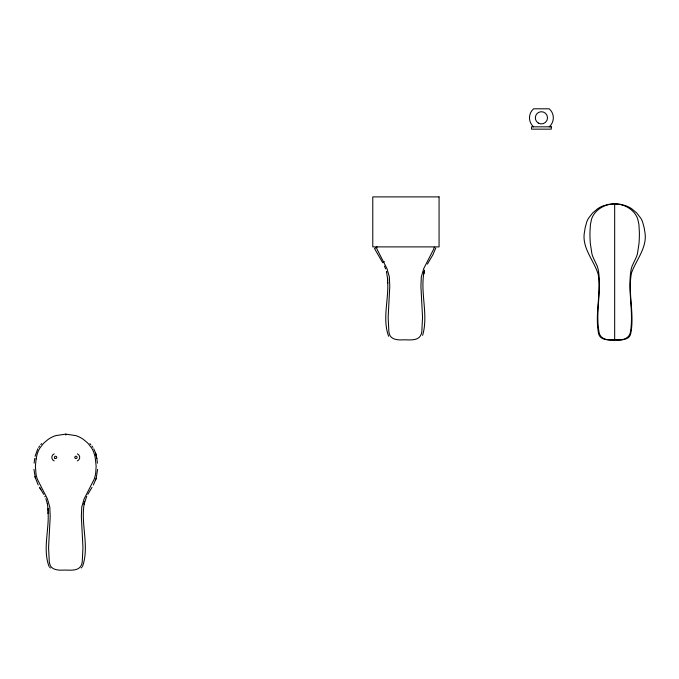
<?xml version="1.0" encoding="UTF-8"?>
<svg xmlns="http://www.w3.org/2000/svg" width="679" height="679" viewBox="0 0 679 679"><rect width="100%" height="100%" fill="white"/><g stroke="black" fill="none" stroke-linecap="round" stroke-linejoin="round"><path stroke-width="1.02" d="M97.581 469.35L96.18 478.313L93.337 485.027M34.12 463.171L34.705 458.452M36.114 458.936L35.401 466.371L36.046 474.324A32.821 32.821 0 0 0 37.472 479.484L47.437 498.946L49.796 507.162L50.204 516.549L48.574 547.614L49.295 561.949A21.329 21.329 0 0 0 49.652 563.621C50.628 569.486 57.367 570.343 62.239 570.156C68.587 569.613 78.798 572.278 81.624 564.504A18.715 18.715 0 0 0 82.235 561.949L82.965 547.614L81.344 516.549L81.752 507.162L84.111 498.946L94.067 479.484A33.135 33.135 0 0 0 95.671 473.297L96.146 466.371L95.332 458.393A41.623 41.623 0 0 0 94.559 454.828L93.643 452.027A23.417 23.417 0 0 0 91.64 448.047L88.643 444.108A33.975 33.975 0 0 0 86.912 442.318L83.203 439.271A27.958 27.958 0 0 0 75.785 435.612L65.77 434.127L55.754 435.612A27.958 27.958 0 0 0 48.336 439.271L44.627 442.318A33.975 33.975 0 0 0 42.904 444.108L39.9 448.047A23.417 23.417 0 0 0 37.905 452.027L36.989 454.837A43.736 43.736 0 0 0 36.123 458.936M424.044 271.973L423.611 273.917L424.596 270.115M35.096 456.296L37.769 448.811M424.205 271.303C419.775 292.369 428.729 314.581 422.618 335.35M435.748 248.056L432.905 254.769L427.388 264.106M95.527 480.265L96.18 478.313M86.768 496.256L84.043 504.174L84.629 501.56C79.893 522.864 89.951 545.814 82.499 566.524M92.013 487.369L87.812 494.363M38.644 447.376L39.594 446.027M40.774 444.575L41.657 443.608M81.166 567.975L81.87 567.313M377.21 247.02L374.528 248.565L382.667 262.671L384.458 261.636M614.665 203.87L608.605 204.387L603.444 205.779A27.89 27.89 0 0 0 597.843 208.606L592.631 212.96L588.532 218.222A23.417 23.417 0 0 0 586.8 221.77L585.205 227.609A59.217 59.217 0 0 0 584.687 230.928C580.969 247.275 593.828 259.853 598.216 274.358C601.127 293.803 594.948 313.596 598.471 333.049C599.863 341.181 609.861 339.789 615.921 339.933C621.964 340.663 629.722 338.728 630.536 331.556C633.753 311.041 627.489 290.154 631.114 269.639A23.773 17.145 -90 0 1 632.208 265.862L636.062 257.714A23.366 16.856 -90 0 0 637.437 253.785L638.998 243.523A88.185 63.614 -90 0 0 639.372 232.303L638.922 224.477L637.81 219.3A17.739 12.799 90 0 0 636.613 216.372C633.473 210.269 627.252 206.187 620.691 204.583A49.278 35.546 -90 0 0 608.69 204.574C602.112 206.153 595.873 210.269 592.725 216.372A17.739 12.799 90 0 0 591.528 219.3L590.416 224.477L589.958 232.303A88.185 63.614 -90 0 0 590.34 243.523L591.901 253.785A23.366 16.856 -90 0 0 593.276 257.714L597.13 265.862A23.773 17.145 -90 0 1 598.224 269.648C602.052 290.637 595.033 312.145 599.217 333.049C600.923 339.95 608.893 340.306 614.665 339.933C620.436 339.933 629.671 340.68 630.859 333.049C634.602 313.129 627.642 292.759 631.487 272.933C636.469 259.166 648.156 246.689 644.651 230.928A59.217 59.217 0 0 0 644.133 227.609L642.538 221.77A23.417 23.417 0 0 0 640.806 218.222L636.707 212.96L631.495 208.606A27.89 27.89 0 0 0 625.894 205.779L620.733 204.387L614.665 203.87L614.665 339.933M49.677 567.313L50.382 567.984M89.891 443.608L90.774 444.575M92.913 447.393L91.954 446.035M40.85 489.567L39.543 487.378M39.509 487.327L43.762 494.405M388.626 336.275C382.235 319.223 388.677 300.16 387.701 282.405L387.692 283.168L387.573 278.271L387.675 281.038M49.058 566.532C42.667 549.481 49.109 530.418 48.124 512.662L48.116 513.426L48.005 508.529L48.099 511.295M93.787 448.827L95.663 453.249L96.834 458.495M44.797 496.315L45.035 496.782M38.211 485.027L34.909 476.573M384.373 266.058L385.706 268.943M45.883 498.649L47.53 504.268L47.369 503.563L48.031 509.284M95.561 452.986L96.443 456.339M35.393 478.415L33.958 469.308M386.665 272.058L386.504 271.396L387.607 279.027M96.002 454.48L96.384 456.008M96.791 458.121L97.428 463.222M65.77 434.127L65.77 435.018M549.209 126.829A11.916 11.916 0 0 0 549.209 108.801L533.601 108.801A11.916 11.916 0 0 0 533.601 126.829M77.338 453.869A3.777 3.777 0 0 1 77.338 460.897M54.201 460.897A3.777 3.777 0 0 1 54.201 453.869M376.361 247.156A32.821 32.821 0 0 0 377.04 249.227L387.005 268.689L389.364 276.905L389.771 286.292L388.15 317.348L388.872 331.692A21.329 21.329 0 0 0 389.228 333.364C390.204 339.228 396.935 340.086 401.815 339.899C408.164 339.356 418.366 342.021 421.201 334.246A18.715 18.715 0 0 0 421.812 331.692L422.542 317.348L420.912 286.292L421.32 276.905L423.679 268.689L433.643 249.227A33.135 33.135 0 0 0 434.322 247.156M551.289 126.829L531.521 126.829L531.521 129.154L551.289 129.154L551.289 126.829M439.067 196.893L372.779 196.893L372.779 246.893L439.067 246.893L439.067 196.893M538.354 123.103A6.103 6.103 0 0 0 547.512 117.815A6.103 6.103 0 0 0 538.354 112.527A6.103 6.103 0 0 0 538.354 123.103M75.369 458.393A1.163 1.163 0 0 0 77.109 457.383A1.163 1.163 0 0 0 75.369 456.381A1.163 1.163 0 0 0 75.369 458.393M55.016 458.393A1.163 1.163 0 0 0 56.756 457.383A1.163 1.163 0 0 0 55.016 456.381A1.163 1.163 0 0 0 55.016 458.393"/></g></svg>
